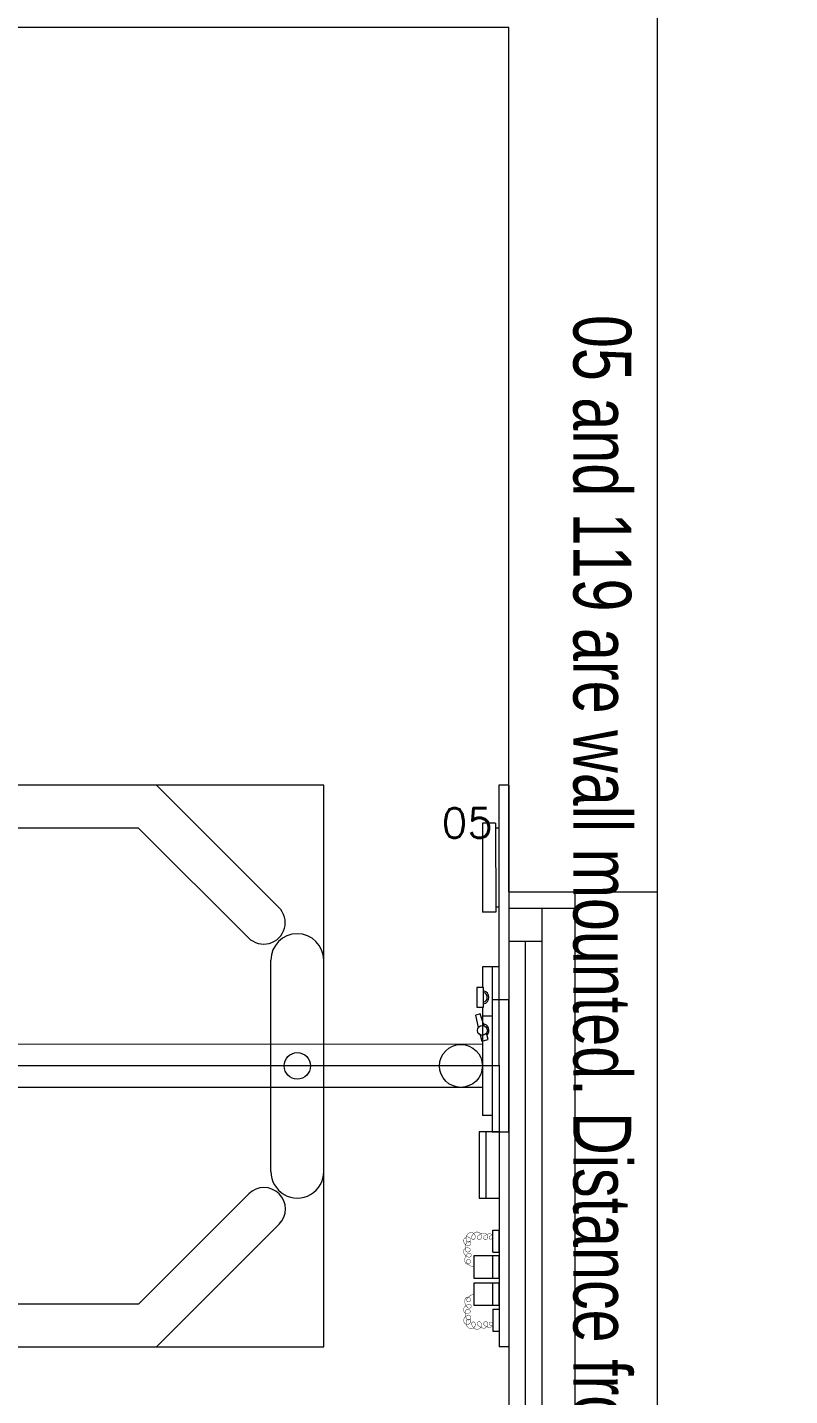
# Model space of a CAD drawing. Header units: metres. Extents: x -18745 to 220762, y -1579758 to -1356048.
# Drawn here: x 174305 to 175458, y -1417350 to -1415279 of the extents above; entities that cross this region are included whole.
import ezdxf

# ---------------------------------------------------------------- set-up
doc = ezdxf.new("R2010")
doc.units = ezdxf.units.M
doc.layers.get('0').update_dxf_attribs({"lineweight": 0})
for name, color, linetype, lineweight in [('A-100 - Copy$0$Aluminum', 8, 'Continuous', 0), ('A-100 - Copy$0$Medical Equipment and Furniture', 8, 'Continuous', 0), ('A-100 - Copy$0$Medical Equipment and Furniture1', 8, 'Continuous', 5), ('A-100 - Copy$0$Proj', 8, 'Continuous', 0), ('A-100 - Copy$0$Walls', 8, 'Continuous', 0)]:
    doc.layers.add(name, color=color, linetype=linetype, lineweight=lineweight)
doc.styles.add('A-100 - Copy$0$list_ghTextstyle', font='romans.shx', dxfattribs={"height": 0.25})
doc.styles.add('A-100 - Copy$0$X3G_ENTITY_257CFD', font='swisscl.ttf', dxfattribs={"height": 200})

# ---------------------------------------------------------------- blocks, each defined once
blk = doc.blocks.new('*X134')
for p, q in [((5, 3), (5, 3)), ((5, 3), (5, 3)), ((5, 3), (5, 3)), ((5, 3), (5, 3)), ((5, 3), (5, 3)), ((5, 3), (5, 3)), ((5, 3), (5, 3)), ((5, 3), (5, 3)), ((5, 3), (5, 3)), ((5, 3), (5, 3)), ((5, 3), (5, 3)), ((5, 3), (5, 3)), ((5, 3), (5, 3)), ((5, 3), (5, 3)), ((5, 3), (5, 3)), ((5, 3), (5, 3)), ((5, 3), (5, 3)), ((5, 3), (5, 3)), ((5, 3), (5, 3)), ((5, 3), (5, 3)), ((5, 3), (5, 3)), ((5, 3), (5, 3)), ((5, 3), (5, 3)), ((5, 3), (5, 3)), ((5, 3), (5, 3)), ((5, 3), (5, 3)), ((5, 3), (5, 3)), ((5, 3), (5, 3)), ((5, 3), (5, 3)), ((5, 3), (5, 3)), ((5, 3), (5, 3)), ((5, 3), (5, 3)), ((5, 3), (5, 3)), ((5, 3), (5, 3)), ((5, 3), (5, 3)), ((5, 3), (5, 3)), ((5, 3), (5, 3)), ((5, 3), (5, 3)), ((5, 3), (5, 3)), ((5, 3), (5, 3)), ((5, 3), (5, 3)), ((5, 3), (5, 3)), ((5, 3), (5, 3)), ((5, 3), (5, 3)), ((5, 3), (5, 3)), ((5, 3), (5, 3)), ((5, 3), (5, 3)), ((5, 3), (5, 3)), ((5, 3), (5, 3)), ((5, 3), (5, 3)), ((5, 3), (5, 3)), ((5, 3), (5, 3)), ((5, 3), (5, 3)), ((5, 3), (5, 3)), ((5, 3), (5, 3)), ((5, 3), (5, 3)), ((5, 3), (5, 3)), ((5, 3), (5, 3)), ((5, 3), (5, 3)), ((5, 3), (5, 3)), ((5, 3), (5, 3)), ((5, 3), (5, 3)), ((5, 3), (5, 3)), ((5, 3), (5, 3)), ((5, 3), (5, 3)), ((5, 3), (5, 3)), ((6, 3), (5, 3)), ((5, 3), (5, 3)), ((6, 3), (5, 3)), ((5, 3), (5, 3)), ((6, 3), (5, 3)), ((5, 3), (5, 3)), ((6, 3), (5, 3)), ((5, 3), (5, 3)), ((5, 3), (5, 3)), ((5, 3), (5, 3)), ((5, 3), (5, 3)), ((5, 3), (5, 3)), ((5, 3), (5, 3)), ((5, 3), (5, 3)), ((5, 3), (5, 3)), ((5, 3), (5, 3)), ((5, 3), (5, 3)), ((5, 3), (5, 3)), ((5, 3), (5, 3)), ((5, 3), (5, 3)), ((5, 3), (5, 3)), ((5, 3), (5, 3)), ((5, 3), (5, 3)), ((5, 3), (5, 3)), ((5, 3), (5, 3)), ((5, 3), (5, 3)), ((5, 3), (5, 3)), ((5, 3), (5, 3)), ((5, 3), (5, 3)), ((5, 3), (5, 3)), ((6, 3), (6, 3)), ((6, 3), (6, 3)), ((6, 3), (6, 3)), ((6, 3), (6, 3)), ((6, 3), (6, 3)), ((6, 3), (6, 3)), ((6, 3), (6, 3)), ((6, 3), (6, 3)), ((6, 3), (6, 3)), ((6, 3), (6, 3)), ((6, 3), (6, 3)), ((6, 3), (6, 3)), ((6, 3), (6, 3)), ((6, 3), (6, 3)), ((6, 3), (6, 3)), ((6, 3), (6, 3)), ((6, 3), (6, 3)), ((6, 3), (6, 3)), ((6, 3), (6, 3)), ((6, 3), (6, 3)), ((6, 3), (6, 3)), ((6, 3), (6, 3)), ((6, 3), (6, 3)), ((6, 3), (6, 3)), ((6, 3), (6, 3)), ((6, 3), (6, 3)), ((6, 3), (6, 3)), ((6, 3), (6, 3)), ((6, 3), (6, 3)), ((6, 3), (6, 3)), ((6, 3), (6, 3)), ((6, 3), (6, 3)), ((6, 3), (6, 3)), ((6, 3), (6, 3)), ((6, 3), (6, 3)), ((6, 3), (6, 3)), ((6, 3), (6, 3)), ((6, 3), (6, 3)), ((6, 3), (6, 3)), ((6, 3), (6, 3)), ((6, 3), (6, 3)), ((6, 3), (6, 3)), ((6, 3), (6, 3)), ((6, 3), (6, 3)), ((6, 3), (6, 3)), ((6, 3), (6, 3)), ((6, 3), (6, 3)), ((6, 3), (6, 3)), ((6, 3), (6, 3)), ((6, 3), (6, 3)), ((6, 3), (6, 3)), ((6, 3), (6, 3)), ((6, 3), (6, 3)), ((6, 3), (6, 3)), ((6, 3), (6, 3)), ((6, 3), (6, 3)), ((6, 3), (6, 3)), ((6, 3), (6, 3)), ((6, 3), (6, 3)), ((6, 3), (6, 3)), ((6, 3), (6, 3)), ((6, 3), (6, 3)), ((6, 3), (6, 3)), ((6, 3), (6, 3)), ((6, 3), (6, 3)), ((6, 3), (6, 3)), ((6, 3), (6, 3)), ((6, 3), (6, 3)), ((6, 3), (6, 3)), ((6, 3), (6, 3)), ((6, 3), (6, 3)), ((6, 3), (6, 3)), ((6, 3), (6, 3)), ((6, 3), (6, 3)), ((6, 3), (6, 3)), ((6, 3), (6, 3)), ((6, 3), (6, 3)), ((6, 3), (6, 3)), ((6, 3), (6, 3)), ((6, 3), (6, 3)), ((6, 3), (6, 3)), ((6, 3), (6, 3)), ((6, 3), (6, 3)), ((6, 3), (6, 3)), ((6, 3), (6, 3)), ((6, 3), (6, 3)), ((6, 3), (6, 3)), ((6, 3), (6, 3)), ((6, 3), (6, 3)), ((6, 3), (6, 3)), ((6, 3), (6, 3)), ((6, 3), (6, 3)), ((6, 3), (6, 3)), ((6, 3), (6, 3)), ((6, 3), (6, 3)), ((6, 3), (6, 3)), ((6, 3), (6, 3)), ((6, 3), (6, 3)), ((6, 3), (6, 3)), ((6, 3), (6, 3)), ((6, 3), (6, 3)), ((6, 3), (6, 3)), ((6, 3), (6, 3)), ((6, 3), (6, 3)), ((6, 3), (6, 3)), ((6, 3), (6, 3)), ((6, 3), (6, 3)), ((6, 3), (6, 3)), ((6, 3), (6, 3)), ((6, 3), (6, 3)), ((6, 3), (6, 3)), ((6, 3), (6, 3)), ((6, 3), (6, 3)), ((6, 3), (6, 3)), ((6, 3), (6, 3)), ((6, 3), (6, 3)), ((6, 3), (6, 3)), ((6, 3), (6, 3)), ((6, 3), (6, 3)), ((6, 3), (6, 3)), ((6, 3), (6, 3)), ((6, 3), (6, 3)), ((6, 3), (6, 3)), ((6, 3), (6, 3)), ((6, 3), (6, 3)), ((6, 3), (6, 3)), ((6, 3), (6, 3)), ((6, 3), (6, 3)), ((6, 3), (6, 3)), ((6, 3), (6, 3)), ((6, 3), (6, 3)), ((6, 3), (6, 3)), ((6, 3), (6, 3)), ((6, 3), (6, 3)), ((6, 3), (6, 3)), ((6, 3), (6, 3)), ((6, 3), (6, 3)), ((6, 3), (6, 3)), ((6, 3), (6, 3)), ((6, 3), (6, 3)), ((6, 3), (6, 3)), ((6, 3), (6, 3)), ((6, 3), (6, 3)), ((6, 3), (6, 3)), ((6, 3), (6, 3)), ((6, 3), (6, 3)), ((6, 3), (6, 3)), ((6, 3), (6, 3)), ((6, 3), (6, 3)), ((6, 3), (6, 3)), ((6, 3), (6, 3)), ((6, 3), (6, 3)), ((6, 3), (6, 3)), ((6, 3), (6, 3)), ((6, 3), (6, 3)), ((6, 3), (6, 3)), ((6, 3), (6, 3)), ((6, 3), (6, 3)), ((6, 3), (6, 3)), ((6, 3), (6, 3)), ((6, 3), (6, 3)), ((6, 3), (6, 3)), ((6, 3), (6, 3)), ((6, 3), (6, 3)), ((6, 3), (6, 3)), ((6, 3), (6, 3)), ((6, 3), (6, 3)), ((6, 3), (6, 3)), ((6, 3), (6, 3)), ((6, 3), (6, 3)), ((6, 3), (6, 3)), ((6, 3), (6, 3)), ((6, 3), (6, 3)), ((6, 3), (6, 3)), ((6, 3), (6, 3)), ((6, 3), (6, 3)), ((6, 3), (6, 3)), ((6, 3), (6, 3)), ((6, 3), (6, 3)), ((6, 3), (6, 3)), ((6, 3), (6, 3)), ((6, 3), (6, 3)), ((6, 3), (6, 3)), ((6, 3), (6, 3)), ((6, 3), (6, 3)), ((6, 3), (6, 3)), ((6, 3), (6, 3)), ((6, 3), (6, 3)), ((6, 3), (6, 3)), ((6, 3), (6, 3)), ((6, 3), (6, 3)), ((6, 3), (6, 3)), ((6, 3), (6, 3)), ((6, 3), (6, 3)), ((6, 3), (6, 3)), ((6, 3), (6, 3)), ((6, 3), (6, 3)), ((6, 3), (6, 3)), ((6, 3), (6, 3)), ((6, 3), (6, 3)), ((6, 3), (6, 3)), ((6, 3), (6, 3)), ((6, 3), (6, 3)), ((6, 3), (6, 3)), ((6, 3), (5, 3)), ((6, 3), (5, 3)), ((6, 3), (5, 3)), ((6, 3), (5, 3)), ((6, 3), (5, 3)), ((6, 3), (6, 3)), ((6, 3), (6, 3)), ((6, 3), (6, 3)), ((6, 3), (6, 3)), ((6, 3), (6, 3)), ((6, 3), (6, 3)), ((6, 3), (6, 3)), ((6, 3), (6, 3)), ((6, 3), (6, 3)), ((6, 3), (6, 3)), ((6, 3), (6, 3)), ((6, 3), (6, 3)), ((6, 3), (6, 3)), ((6, 3), (6, 3)), ((6, 3), (6, 3)), ((6, 3), (6, 3)), ((6, 3), (6, 3)), ((6, 3), (6, 3)), ((6, 3), (6, 3)), ((6, 3), (6, 3)), ((6, 3), (6, 3)), ((6, 3), (6, 3)), ((6, 3), (6, 3)), ((6, 3), (6, 3)), ((6, 3), (6, 3)), ((6, 3), (6, 3)), ((6, 3), (6, 3)), ((6, 3), (6, 3)), ((6, 3), (6, 3)), ((6, 3), (6, 3)), ((6, 3), (6, 3)), ((6, 3), (6, 3)), ((6, 3), (6, 3)), ((6, 3), (6, 3)), ((6, 3), (6, 3)), ((6, 3), (6, 3)), ((6, 3), (6, 3)), ((6, 3), (6, 3)), ((6, 3), (6, 3)), ((6, 3), (6, 3)), ((6, 3), (6, 3)), ((6, 3), (6, 3)), ((6, 3), (6, 3)), ((6, 3), (6, 3)), ((6, 3), (6, 3)), ((6, 3), (6, 3)), ((6, 3), (6, 3)), ((6, 3), (6, 3)), ((6, 3), (6, 3)), ((6, 3), (6, 3)), ((6, 3), (6, 3)), ((6, 3), (6, 3)), ((6, 3), (6, 3)), ((6, 3), (6, 3)), ((6, 3), (6, 3)), ((6, 3), (6, 3)), ((6, 3), (6, 3)), ((6, 3), (6, 3)), ((6, 3), (6, 3)), ((6, 3), (6, 3)), ((6, 3), (6, 3)), ((6, 3), (6, 3)), ((6, 3), (6, 3)), ((6, 3), (6, 3)), ((6, 3), (6, 3)), ((6, 3), (6, 3)), ((6, 3), (6, 3)), ((6, 3), (6, 3)), ((6, 3), (6, 3)), ((6, 3), (6, 3)), ((6, 3), (6, 3)), ((6, 3), (6, 3)), ((6, 3), (6, 3)), ((6, 3), (6, 3)), ((6, 3), (6, 3)), ((6, 3), (6, 3)), ((6, 3), (6, 3)), ((6, 3), (6, 3)), ((6, 3), (6, 3)), ((6, 3), (6, 3)), ((6, 3), (6, 3)), ((6, 3), (6, 3)), ((6, 3), (6, 3)), ((6, 3), (6, 3)), ((6, 3), (6, 3)), ((6, 3), (6, 3)), ((6, 3), (6, 3)), ((6, 3), (6, 3)), ((6, 3), (6, 3)), ((6, 3), (6, 3)), ((6, 3), (6, 3)), ((6, 3), (6, 3)), ((6, 3), (6, 3)), ((6, 3), (6, 3)), ((6, 3), (6, 3)), ((6, 3), (6, 3)), ((6, 3), (6, 3)), ((6, 3), (6, 3)), ((6, 3), (6, 3)), ((6, 3), (6, 3)), ((6, 3), (6, 3)), ((6, 3), (6, 3)), ((6, 3), (6, 3)), ((6, 3), (6, 3)), ((6, 3), (6, 3)), ((6, 3), (6, 3)), ((6, 3), (6, 3)), ((6, 3), (6, 3)), ((6, 3), (6, 3)), ((6, 3), (6, 3)), ((6, 3), (6, 3)), ((6, 3), (6, 3)), ((6, 3), (6, 3)), ((6, 3), (6, 3)), ((6, 3), (6, 3)), ((6, 3), (6, 3)), ((6, 3), (6, 3)), ((6, 3), (6, 3)), ((6, 3), (6, 3)), ((6, 3), (6, 3)), ((6, 3), (6, 3)), ((6, 3), (6, 3)), ((6, 3), (6, 3)), ((6, 3), (6, 3)), ((6, 3), (6, 3)), ((6, 3), (6, 3)), ((6, 3), (6, 3)), ((6, 3), (6, 3)), ((6, 3), (6, 3)), ((6, 3), (6, 3)), ((6, 3), (6, 3)), ((6, 3), (6, 3)), ((6, 3), (6, 3)), ((6, 3), (6, 3)), ((6, 3), (6, 3)), ((6, 3), (6, 3)), ((6, 3), (6, 3)), ((6, 3), (6, 3)), ((6, 3), (6, 3)), ((6, 3), (6, 3)), ((6, 3), (6, 3)), ((6, 3), (6, 3)), ((6, 3), (6, 3)), ((6, 3), (6, 3)), ((6, 3), (6, 3)), ((6, 3), (6, 3)), ((6, 3), (6, 3)), ((6, 3), (6, 3)), ((6, 3), (6, 3)), ((6, 3), (6, 3)), ((6, 3), (6, 3)), ((6, 3), (6, 3)), ((6, 3), (6, 3)), ((6, 3), (6, 3)), ((6, 3), (6, 3)), ((6, 3), (6, 3)), ((6, 3), (6, 3)), ((6, 3), (6, 3)), ((6, 3), (6, 3)), ((6, 3), (6, 3)), ((6, 3), (6, 3)), ((6, 3), (6, 3)), ((6, 3), (6, 3)), ((6, 3), (6, 3)), ((6, 3), (6, 3)), ((6, 3), (6, 3)), ((6, 3), (6, 3)), ((6, 3), (6, 3)), ((6, 3), (6, 3)), ((6, 3), (6, 3)), ((6, 3), (6, 3)), ((6, 3), (6, 3)), ((6, 3), (6, 3)), ((6, 3), (6, 3)), ((6, 3), (6, 3)), ((6, 3), (6, 3)), ((6, 3), (6, 3)), ((6, 3), (6, 3)), ((6, 3), (6, 3)), ((6, 3), (6, 3)), ((6, 3), (6, 3)), ((6, 3), (6, 3)), ((6, 3), (6, 3)), ((6, 3), (6, 3)), ((6, 3), (6, 3)), ((6, 3), (6, 3)), ((6, 3), (6, 3)), ((6, 3), (6, 3)), ((6, 3), (6, 3)), ((6, 3), (6, 3)), ((6, 3), (6, 3)), ((6, 3), (6, 3)), ((6, 3), (6, 3)), ((6, 3), (6, 3)), ((6, 3), (6, 3)), ((6, 3), (6, 3)), ((6, 3), (6, 3)), ((6, 3), (6, 3)), ((6, 3), (6, 3)), ((6, 3), (6, 3)), ((6, 3), (6, 3)), ((6, 3), (6, 3)), ((6, 3), (6, 3)), ((6, 3), (6, 3)), ((6, 3), (6, 3)), ((6, 3), (6, 3)), ((6, 3), (6, 3)), ((6, 3), (6, 3)), ((6, 3), (6, 3)), ((6, 3), (6, 3)), ((6, 3), (6, 3)), ((6, 3), (6, 3)), ((6, 3), (6, 3)), ((6, 3), (6, 3)), ((6, 3), (6, 3)), ((6, 3), (6, 3)), ((6, 3), (6, 3)), ((6, 3), (6, 3)), ((6, 3), (6, 3)), ((6, 3), (6, 3)), ((6, 3), (6, 3)), ((6, 3), (6, 3)), ((6, 3), (6, 3)), ((6, 3), (6, 3)), ((6, 3), (6, 3)), ((6, 3), (6, 3)), ((6, 3), (6, 3)), ((6, 3), (6, 3)), ((6, 3), (6, 3)), ((6, 3), (6, 3)), ((6, 3), (6, 3)), ((6, 3), (6, 3)), ((6, 3), (6, 3)), ((6, 3), (6, 3)), ((6, 3), (6, 3)), ((6, 3), (6, 3)), ((6, 3), (6, 3)), ((6, 3), (6, 3)), ((6, 3), (6, 3)), ((6, 3), (6, 3)), ((6, 3), (6, 3)), ((6, 3), (6, 3)), ((6, 3), (6, 3)), ((6, 3), (6, 3)), ((6, 3), (6, 3)), ((6, 3), (6, 3)), ((6, 3), (6, 3)), ((6, 3), (6, 3)), ((6, 3), (6, 3)), ((6, 3), (6, 3)), ((6, 3), (6, 3)), ((6, 3), (6, 3)), ((6, 3), (6, 3)), ((6, 3), (6, 3)), ((6, 3), (6, 3)), ((6, 3), (6, 3)), ((6, 3), (6, 3)), ((6, 3), (6, 3)), ((6, 3), (6, 3)), ((6, 3), (6, 3)), ((6, 3), (6, 3)), ((6, 3), (6, 3)), ((6, 3), (6, 3)), ((6, 3), (6, 3)), ((6, 3), (6, 3)), ((6, 3), (6, 3)), ((6, 3), (6, 3)), ((6, 3), (6, 3)), ((6, 3), (6, 3)), ((6, 3), (6, 3)), ((6, 3), (6, 3)), ((6, 3), (6, 3)), ((6, 3), (6, 3)), ((6, 3), (6, 3)), ((6, 3), (6, 3)), ((6, 3), (6, 3)), ((6, 3), (6, 3)), ((6, 3), (6, 3)), ((6, 3), (6, 3)), ((6, 3), (6, 3)), ((6, 3), (6, 3)), ((6, 3), (6, 3)), ((6, 3), (6, 3)), ((6, 3), (6, 3)), ((6, 3), (6, 3)), ((6, 3), (6, 3)), ((6, 3), (6, 3)), ((6, 3), (6, 3)), ((6, 3), (6, 3)), ((6, 3), (6, 3)), ((6, 3), (6, 3)), ((6, 3), (6, 3)), ((6, 3), (6, 3)), ((6, 3), (6, 3)), ((6, 3), (6, 3)), ((6, 3), (6, 3)), ((6, 3), (6, 3)), ((6, 3), (6, 3)), ((6, 3), (6, 3)), ((6, 3), (6, 3)), ((6, 3), (6, 3)), ((6, 3), (6, 3)), ((6, 3), (6, 3)), ((6, 3), (6, 3)), ((6, 3), (6, 3)), ((6, 3), (6, 3)), ((6, 3), (6, 3)), ((6, 3), (6, 3)), ((6, 3), (6, 3)), ((6, 3), (6, 3)), ((6, 3), (6, 3)), ((6, 3), (6, 3)), ((6, 3), (6, 3)), ((6, 3), (6, 3)), ((6, 3), (6, 3)), ((6, 3), (6, 3)), ((6, 3), (6, 3))]:
    blk.add_line(p, q)
blk = doc.blocks.new('*X135')
for p, q in [((13, 1), (13, 1)), ((13, 1), (13, 1)), ((13, 1), (13, 1)), ((13, 1), (13, 1)), ((13, 1), (13, 1)), ((13, 1), (13, 1)), ((13, 1), (13, 1)), ((13, 1), (13, 1)), ((13, 1), (13, 1)), ((13, 1), (13, 1)), ((13, 1), (13, 1)), ((13, 1), (13, 1)), ((13, 1), (13, 1)), ((13, 1), (13, 1)), ((13, 1), (13, 1)), ((13, 1), (14, 1)), ((13, 1), (14, 1)), ((13, 1), (14, 1)), ((13, 1), (13, 1)), ((13, 1), (13, 1)), ((13, 1), (13, 1)), ((13, 1), (13, 1)), ((13, 1), (13, 1)), ((13, 1), (13, 1)), ((13, 1), (13, 1)), ((13, 1), (13, 1)), ((13, 1), (13, 1)), ((13, 1), (13, 1)), ((13, 1), (13, 1)), ((13, 1), (13, 1)), ((13, 1), (13, 1)), ((13, 1), (13, 1)), ((13, 1), (13, 1)), ((13, 1), (13, 1)), ((13, 1), (13, 1)), ((13, 1), (13, 1)), ((13, 1), (13, 1)), ((13, 1), (13, 1)), ((13, 1), (13, 1)), ((13, 1), (13, 1)), ((13, 1), (13, 1)), ((13, 1), (13, 1)), ((13, 1), (13, 1)), ((13, 1), (13, 1)), ((13, 1), (13, 1)), ((13, 1), (13, 1)), ((13, 1), (13, 1)), ((13, 1), (13, 1)), ((13, 1), (13, 1)), ((13, 1), (13, 1)), ((13, 1), (13, 1)), ((13, 1), (13, 1)), ((13, 1), (13, 1)), ((13, 1), (13, 1)), ((13, 1), (13, 1)), ((13, 1), (13, 1)), ((13, 1), (13, 1)), ((13, 1), (13, 1)), ((13, 1), (13, 1)), ((13, 1), (13, 1)), ((13, 1), (13, 1)), ((13, 1), (13, 1)), ((13, 1), (13, 1)), ((13, 1), (13, 1)), ((13, 1), (13, 1)), ((13, 1), (13, 1)), ((13, 1), (13, 1)), ((13, 1), (13, 1)), ((13, 1), (13, 1)), ((13, 1), (13, 1)), ((13, 1), (13, 1)), ((13, 1), (13, 1)), ((13, 1), (13, 1)), ((13, 1), (13, 1)), ((13, 1), (13, 1)), ((13, 1), (13, 1)), ((13, 1), (13, 1)), ((13, 1), (13, 1)), ((13, 1), (13, 1)), ((13, 1), (13, 1)), ((13, 1), (13, 1)), ((13, 1), (13, 1)), ((13, 1), (13, 1)), ((13, 1), (13, 1)), ((13, 1), (13, 1)), ((13, 1), (13, 1)), ((13, 1), (13, 1)), ((13, 1), (13, 1)), ((13, 1), (13, 1)), ((13, 1), (13, 1)), ((13, 1), (13, 1)), ((13, 1), (13, 1)), ((13, 1), (13, 1)), ((13, 1), (13, 1)), ((13, 1), (13, 1)), ((13, 1), (13, 1)), ((13, 1), (13, 1)), ((13, 1), (13, 1)), ((13, 1), (13, 1)), ((13, 1), (13, 1)), ((13, 1), (13, 1)), ((13, 1), (13, 1)), ((13, 1), (13, 1)), ((13, 1), (13, 1)), ((13, 1), (13, 1)), ((13, 1), (13, 1)), ((13, 1), (13, 1)), ((13, 1), (13, 1)), ((13, 1), (13, 1)), ((13, 1), (13, 1)), ((13, 1), (13, 1)), ((13, 1), (13, 1)), ((13, 1), (13, 1)), ((13, 1), (13, 1)), ((13, 1), (13, 1)), ((13, 1), (13, 1)), ((13, 1), (13, 1)), ((13, 1), (13, 1)), ((13, 1), (13, 1)), ((13, 1), (13, 1)), ((13, 1), (13, 1)), ((13, 1), (13, 1)), ((13, 1), (13, 1)), ((13, 1), (14, 1)), ((13, 0), (13, 0)), ((13, 0), (13, 0)), ((13, 0), (13, 0)), ((13, 0), (13, 0)), ((13, 0), (13, 0)), ((13, 0), (13, 0)), ((13, 0), (13, 0)), ((13, 0), (13, 0)), ((13, 0), (13, 0)), ((13, 0), (13, 0)), ((13, 0), (13, 0)), ((13, 0), (13, 0)), ((13, 0), (13, 0)), ((13, 0), (13, 0)), ((13, 0), (13, 0)), ((13, 0), (13, 0)), ((13, 0), (13, 0)), ((13, 0), (13, 0)), ((13, 0), (13, 0)), ((13, 0), (13, 0)), ((13, 0), (13, 0)), ((13, 0), (13, 0)), ((13, 0), (13, 0)), ((13, 0), (13, 0)), ((13, 0), (13, 0)), ((13, 0), (13, 0)), ((13, 0), (13, 0)), ((13, 0), (13, 0)), ((13, 0), (13, 0)), ((13, 0), (13, 0)), ((13, 0), (13, 0)), ((13, 0), (13, 0)), ((13, 0), (13, 0)), ((13, 0), (13, 0)), ((13, 0), (13, 0)), ((13, 0), (13, 0)), ((13, 0), (13, 0)), ((13, 0), (13, 0)), ((13, 0), (13, 0)), ((13, 0), (13, 0)), ((13, 0), (13, 0)), ((13, 0), (13, 0)), ((13, 0), (13, 0)), ((13, 0), (13, 0)), ((13, 0), (13, 0)), ((13, 0), (13, 0)), ((13, 0), (13, 0)), ((13, 0), (13, 0)), ((13, 0), (14, 0)), ((13, 0), (14, 0)), ((13, 0), (13, 0)), ((13, 0), (14, 0)), ((14, 1), (14, 1)), ((14, 1), (14, 1)), ((14, 1), (14, 1)), ((14, 1), (14, 1)), ((14, 1), (14, 1)), ((14, 1), (14, 1)), ((14, 1), (14, 1)), ((14, 1), (14, 1)), ((14, 1), (14, 1)), ((14, 1), (14, 1)), ((14, 1), (14, 1)), ((14, 1), (14, 1)), ((14, 1), (14, 1)), ((14, 1), (14, 1)), ((14, 1), (14, 1)), ((14, 1), (14, 1)), ((14, 1), (14, 1)), ((14, 1), (14, 1)), ((14, 1), (14, 1)), ((14, 1), (14, 1)), ((14, 1), (14, 1)), ((14, 1), (14, 1)), ((14, 1), (14, 1)), ((14, 1), (14, 1)), ((14, 1), (14, 1)), ((14, 1), (14, 1)), ((14, 1), (14, 1)), ((14, 1), (14, 1)), ((14, 1), (14, 1)), ((14, 1), (14, 1)), ((14, 1), (14, 1)), ((14, 1), (14, 1)), ((14, 1), (14, 1)), ((14, 1), (14, 1)), ((14, 1), (14, 1)), ((14, 1), (14, 1)), ((14, 1), (14, 1)), ((14, 1), (14, 1)), ((14, 1), (14, 1)), ((14, 1), (14, 1)), ((14, 1), (14, 1)), ((14, 1), (14, 1)), ((14, 1), (14, 1)), ((14, 1), (14, 1)), ((14, 1), (14, 1)), ((14, 1), (14, 1)), ((14, 1), (14, 1)), ((14, 1), (14, 1)), ((14, 1), (14, 1)), ((14, 1), (14, 1)), ((14, 1), (14, 1)), ((14, 1), (14, 1)), ((14, 1), (14, 1)), ((14, 1), (14, 1)), ((14, 1), (14, 1)), ((14, 1), (14, 1)), ((14, 1), (14, 1)), ((14, 1), (14, 1)), ((14, 1), (14, 1)), ((14, 1), (14, 1)), ((14, 1), (14, 1)), ((14, 1), (14, 1)), ((14, 1), (14, 1)), ((14, 1), (14, 1)), ((14, 1), (14, 1)), ((14, 1), (14, 1)), ((14, 1), (14, 1)), ((14, 1), (14, 1)), ((14, 1), (14, 1)), ((14, 1), (14, 1)), ((14, 1), (14, 1)), ((14, 1), (14, 1)), ((14, 1), (14, 1)), ((14, 1), (14, 1)), ((14, 1), (14, 1)), ((14, 1), (14, 1)), ((14, 1), (14, 1)), ((14, 1), (14, 1)), ((14, 1), (14, 1)), ((14, 1), (14, 1)), ((14, 1), (14, 1)), ((14, 1), (14, 1)), ((14, 1), (14, 1)), ((14, 1), (14, 1)), ((14, 1), (14, 1)), ((14, 1), (14, 1)), ((14, 1), (14, 1)), ((14, 1), (14, 1)), ((14, 1), (14, 1)), ((14, 1), (14, 1)), ((14, 1), (14, 1)), ((14, 1), (14, 1)), ((14, 1), (14, 1)), ((14, 1), (14, 1)), ((14, 0), (14, 0)), ((14, 0), (14, 0)), ((14, 0), (14, 0)), ((14, 0), (14, 0)), ((14, 0), (14, 0)), ((14, 0), (14, 0)), ((14, 0), (14, 0)), ((14, 0), (14, 0)), ((14, 0), (14, 0)), ((14, 0), (14, 0)), ((14, 0), (14, 0)), ((14, 0), (14, 0)), ((14, 0), (14, 0)), ((14, 0), (14, 0)), ((14, 0), (14, 0)), ((14, 0), (14, 0)), ((14, 0), (14, 0)), ((14, 0), (14, 0)), ((14, 0), (14, 0)), ((14, 0), (14, 0)), ((14, 0), (14, 0)), ((14, 0), (14, 0)), ((14, 0), (14, 0)), ((14, 0), (14, 0)), ((14, 0), (14, 0)), ((14, 0), (14, 0)), ((14, 0), (14, 0)), ((14, 0), (14, 0)), ((14, 0), (14, 0)), ((14, 0), (14, 0)), ((14, 0), (14, 0)), ((14, 0), (14, 0)), ((14, 0), (14, 0)), ((14, 0), (14, 0)), ((14, 0), (14, 0)), ((14, 0), (14, 0)), ((14, 0), (14, 0)), ((14, 0), (14, 0)), ((14, 0), (14, 0)), ((14, 0), (14, 0)), ((14, 0), (14, 0)), ((14, 0), (14, 0)), ((14, 0), (14, 0)), ((14, 0), (14, 0)), ((14, 0), (14, 0)), ((14, 0), (14, 0)), ((14, 0), (14, 0)), ((14, 0), (14, 0)), ((13, 0), (13, 0)), ((13, 0), (14, 0)), ((13, 0), (13, 0)), ((13, 0), (14, 0)), ((13, 0), (13, 0)), ((13, 0), (14, 0)), ((13, 0), (13, 0)), ((13, 0), (13, 0)), ((13, 0), (13, 0)), ((13, 0), (13, 0)), ((13, 0), (14, 0)), ((13, 0), (13, 0)), ((13, 0), (14, 0)), ((13, 0), (13, 0)), ((13, 0), (14, 0)), ((13, 0), (13, 0)), ((13, 0), (14, 0)), ((13, 0), (13, 0)), ((13, 0), (14, 0)), ((13, 0), (13, 0)), ((13, 0), (14, 0)), ((13, 0), (13, 0)), ((13, 0), (14, 0)), ((13, 0), (13, 0)), ((13, 0), (13, 0)), ((13, 0), (13, 0)), ((13, 0), (14, 0)), ((13, 0), (13, 0)), ((13, 0), (14, 0)), ((13, 0), (13, 0)), ((13, 0), (14, 0)), ((13, 0), (13, 0)), ((13, 0), (14, 0)), ((13, 0), (13, 0)), ((13, 0), (13, 0)), ((13, 0), (13, 0)), ((13, 0), (13, 0)), ((13, 0), (13, 0)), ((13, 0), (13, 0)), ((13, 0), (13, 0)), ((13, 0), (13, 0)), ((13, 0), (13, 0)), ((13, 0), (13, 0)), ((13, 0), (13, 0)), ((13, 0), (13, 0)), ((13, 0), (13, 0)), ((13, 0), (13, 0)), ((13, 0), (13, 0)), ((13, 0), (13, 0)), ((13, 0), (13, 0)), ((13, 0), (13, 0)), ((13, 0), (13, 0)), ((13, 0), (13, 0)), ((13, 0), (13, 0)), ((13, 0), (13, 0)), ((13, 0), (13, 0)), ((13, 0), (13, 0)), ((13, 0), (13, 0)), ((13, 0), (13, 0)), ((13, 0), (13, 0)), ((13, 0), (13, 0)), ((13, 0), (13, 0)), ((13, 0), (13, 0)), ((13, 0), (13, 0)), ((13, -1), (13, -1)), ((13, -1), (13, -1)), ((13, -1), (13, -1)), ((13, -1), (13, -1)), ((13, -1), (13, -1)), ((13, -1), (14, -1)), ((13, -1), (13, -1)), ((14, 0), (14, 0)), ((14, 0), (14, 0)), ((14, 0), (14, 0)), ((14, 0), (14, 0)), ((14, 0), (14, 0)), ((14, 0), (14, 0)), ((14, 0), (14, 0)), ((14, 0), (14, 0)), ((14, 0), (14, 0)), ((14, 0), (14, 0)), ((14, 0), (14, 0)), ((14, 0), (14, 0)), ((14, 0), (14, 0)), ((14, 0), (14, 0)), ((14, 0), (14, 0)), ((13, 0), (14, 0)), ((14, 0), (14, 0)), ((14, 0), (14, 0)), ((14, 0), (14, 0)), ((14, 0), (14, 0)), ((14, 0), (14, 0)), ((14, 0), (14, 0)), ((14, 0), (14, 0)), ((14, 0), (14, 0)), ((14, 0), (14, 0)), ((14, 0), (14, 0)), ((14, 0), (14, 0)), ((14, 0), (14, 0)), ((14, 0), (14, 0)), ((14, 0), (14, 0)), ((14, 0), (14, 0)), ((14, 0), (14, 0)), ((14, 0), (14, 0)), ((14, 0), (14, 0)), ((14, 0), (14, 0)), ((14, 0), (14, 0)), ((14, 0), (14, 0)), ((14, 0), (14, 0)), ((14, 0), (14, 0)), ((14, 0), (14, 0)), ((14, 0), (14, 0)), ((14, 0), (14, 0)), ((14, 0), (14, 0)), ((14, 0), (14, 0)), ((14, 0), (14, 0)), ((14, 0), (14, 0)), ((14, 0), (14, 0)), ((14, 0), (14, 0)), ((14, 0), (14, 0)), ((14, 0), (14, 0)), ((14, -1), (14, -1)), ((14, -1), (14, -1)), ((14, -1), (14, -1)), ((14, -1), (14, -1)), ((14, -1), (14, -1))]:
    blk.add_line(p, q)
blk = doc.blocks.new('A-100 - Copy$0$HF16786E-P')
at = {"layer": 'A-100 - Copy$0$Medical Equipment and Furniture1'}
for p, q in [((0, 0.425), (-2.14, 0.425)), ((-0.2531, 0.425), (-0.0678, 0.2397)), ((0, -0.425), (0, 0.425)), ((-0.28, 0.36), (-1.86, 0.36)), ((-0.28, 0.36), (-0.1137, 0.1937)), ((-0.08, -0.16), (-0.08, 0.16)), ((-0.1136, -0.1936), (-0.28, -0.36)), ((-0.0676, -0.2396), (-0.2531, -0.425)), ((-1.86, -0.36), (-0.28, -0.36)), ((-2.14, -0.425), (0, -0.425))]:
    blk.add_line(p, q, dxfattribs=at)
for points in [[(0, 0.425), (0, 0.425), (0, 0.425), (0, 0.425), (0, 0.425), (0, 0.425), (0, 0.425), (0, 0.425), (0, 0.425), (0, 0.425), (0, 0.425), (0, 0.425), (0, 0.425), (0, 0.425), (0, 0.425), (0, 0.425), (0, 0.425), (0, 0.425), (0, 0.425), (0, 0.425), (0, 0.425), (0, 0.425), (0, 0.425), (0, 0.425), (0, 0.425), (0, 0.425), (0, 0.425), (0, 0.425), (0, 0.425), (0, 0.425), (0, 0.425), (0, 0.425), (0, 0.425), (0, 0.425), (0, 0.425), (0, 0.425), (0, 0.425), (0, 0.425), (0, 0.425), (0, 0.425), (0, 0.425), (0, 0.425), (0, 0.425), (0, 0.425), (0, 0.425), (0, 0.425), (0, 0.425), (0, 0.425), (0, 0.425), (0, 0.425), (0, 0.425), (0, 0.425), (0, 0.425), (0, 0.425), (0, 0.425), (0, 0.425), (0, 0.425), (0, 0.425), (0, 0.425), (0, 0.425), (0, 0.425), (0, 0.425), (0, 0.425), (0, 0.425), (0, 0.425), (0, 0.425), (0, 0.425), (0, 0.425), (0, 0.425), (0, 0.425), (0, 0.425), (0, 0.425), (0, 0.425), (0, 0.425), (0, 0.425), (0, 0.425), (0, 0.425), (0, 0.425), (0, 0.425), (0, 0.425), (0, 0.425), (0, 0.425), (0, 0.425), (0, 0.425), (0, 0.425), (0, 0.425), (0, 0.425), (0, 0.425), (0, 0.425), (0, 0.425), (0, 0.425), (0, 0.425), (0, 0.425), (0, 0.425), (0, 0.425), (0, 0.425), (0, 0.425), (0, 0.425), (0, 0.425), (0, 0.425), (0, 0.425), (0, 0.425), (0, 0.425), (0, 0.425), (0, 0.425), (0, 0.425), (0, 0.425), (0, 0.425), (0, 0.425), (0, 0.425), (0, 0.425), (0, 0.425), (0, 0.425), (0, 0.425), (0, 0.425), (0, 0.425), (0, 0.425), (0, 0.425), (0, 0.425), (0, 0.425), (0, 0.425), (0, 0.425), (0, 0.425), (0, 0.425), (0, 0.425), (0, 0.425), (0, 0.425), (0, 0.425), (0, 0.425), (0, 0.425), (0, 0.425), (0, 0.425), (0, 0.425), (0, 0.425), (0, 0.425), (0, 0.425), (0, 0.425), (0, 0.425), (0, 0.425), (0, 0.425), (0, 0.425), (0, 0.425), (0, 0.425), (0, 0.425), (0, 0.425), (0, 0.425), (0, 0.425), (0, 0.425), (0, 0.425), (0, 0.425), (0, 0.425), (0, 0.425), (0, 0.425), (0, 0.425), (0, 0.425), (0, 0.425), (0, 0.425), (0, 0.425), (0, 0.425), (0, 0.425), (0, 0.425), (0, 0.425), (0, 0.425), (0, 0.425), (0, 0.425), (0, 0.425), (0, 0.425), (0, 0.425), (0, 0.425), (0, 0.425), (0, 0.425), (0, 0.425), (0, 0.425), (0, 0.425), (0, 0.425), (0, 0.425), (0, 0.425), (0, 0.425), (0, 0.425), (0, 0.425), (0, 0.425), (0, 0.425), (0, 0.425), (0, 0.425), (0, 0.425), (0, 0.425), (0, 0.425), (0, 0.425), (0, 0.425), (0, 0.425), (0, 0.425), (0, 0.425), (0, 0.425), (0, 0.425), (0, 0.425), (0, 0.425), (0, 0.425), (0, 0.425), (0, 0.425), (0, 0.425), (0, 0.425), (0, 0.425), (0, 0.425), (0, 0.425), (0, 0.425), (0, 0.425), (0, 0.425), (0, 0.425), (0, 0.425), (0, 0.425), (0, 0.425), (0, 0.425), (0, 0.425), (0, 0.425), (0, 0.425), (0, 0.425), (0, 0.425), (0, 0.425), (0, 0.425)], [(0, 0.425), (0, 0.425), (0, 0.425), (0, 0.425), (0, 0.425), (0, 0.425), (0, 0.425), (0, 0.425), (0, 0.425), (0, 0.425), (0, 0.425), (0, 0.425), (0, 0.425), (0, 0.425), (0, 0.425), (0, 0.425), (0, 0.425), (0, 0.425), (0, 0.425), (0, 0.425), (0, 0.425), (0, 0.425), (0, 0.425), (0, 0.425), (0, 0.425), (0, 0.425), (0, 0.425), (0, 0.425), (0, 0.425), (0, 0.425), (0, 0.425), (0, 0.425), (0, 0.425), (0, 0.425), (0, 0.425), (0, 0.425), (0, 0.425), (0, 0.425), (0, 0.425), (0, 0.425), (0, 0.425), (0, 0.425), (0, 0.425), (0, 0.425), (0, 0.425), (0, 0.425), (0, 0.425), (0, 0.425), (0, 0.425), (0, 0.425), (0, 0.425), (0, 0.425), (0, 0.425), (0, 0.425), (0, 0.425), (0, 0.425), (0, 0.425), (0, 0.425), (0, 0.425), (0, 0.425), (0, 0.425), (0, 0.425), (0, 0.425), (0, 0.425), (0, 0.425), (0, 0.425), (0, 0.425), (0, 0.425), (0, 0.425), (0, 0.425), (0, 0.425), (0, 0.425), (0, 0.425), (0, 0.425), (0, 0.425), (0, 0.425), (0, 0.425), (0, 0.425), (0, 0.425), (0, 0.425), (0, 0.425), (0, 0.425), (0, 0.425), (0, 0.425), (0, 0.425), (0, 0.425), (0, 0.425), (0, 0.425), (0, 0.425), (0, 0.425), (0, 0.425), (0, 0.425), (0, 0.425), (0, 0.425), (0, 0.425), (0, 0.425), (0, 0.425), (0, 0.425), (0, 0.425), (0, 0.425), (0, 0.425), (0, 0.425), (0, 0.425), (0, 0.425), (0, 0.425), (0, 0.425), (0, 0.425), (0, 0.425), (0, 0.425), (0, 0.425), (0, 0.425), (0, 0.425), (0, 0.425), (0, 0.425), (0, 0.425), (0, 0.425), (0, 0.425), (0, 0.425), (0, 0.425), (0, 0.425), (0, 0.425), (0, 0.425), (0, 0.425), (0, 0.425), (0, 0.425), (0, 0.425), (0, 0.425), (0, 0.425), (0, 0.425), (0, 0.425), (0, 0.425), (0, 0.425), (0, 0.425), (0, 0.425), (0, 0.425), (0, 0.425), (0, 0.425), (0, 0.425), (0, 0.425), (0, 0.425), (0, 0.425), (0, 0.425), (0, 0.425), (0, 0.425), (0, 0.425), (0, 0.425), (0, 0.425), (0, 0.425), (0, 0.425), (0, 0.425), (0, 0.425), (0, 0.425), (0, 0.425), (0, 0.425), (0, 0.425), (0, 0.425), (0, 0.425), (0, 0.425), (0, 0.425), (0, 0.425), (0, 0.425), (0, 0.425), (0, 0.425), (0, 0.425), (0, 0.425), (0, 0.425), (0, 0.425), (0, 0.425), (0, 0.425), (0, 0.425), (0, 0.425), (0, 0.425), (0, 0.425), (0, 0.425), (0, 0.425), (0, 0.425), (0, 0.425), (0, 0.425), (0, 0.425), (0, 0.425), (0, 0.425), (0, 0.425), (0, 0.425), (0, 0.425), (0, 0.425), (0, 0.425), (0, 0.425), (0, 0.425), (0, 0.425), (0, 0.425), (0, 0.425), (0, 0.425), (0, 0.425), (0, 0.425), (0, 0.425), (0, 0.425), (0, 0.425), (0, 0.425), (0, 0.425), (0, 0.425), (0, 0.425), (0, 0.425), (0, 0.425), (0, 0.425), (0, 0.425), (0, 0.425), (0, 0.425), (0, 0.425), (0, 0.425), (0, 0.425), (0, 0.425), (0, 0.425), (0, 0.425), (0, 0.425)], [(0, 0.425), (0, 0.425), (0, 0.425), (0, 0.425), (0, 0.425), (0, 0.425), (0, 0.425), (0, 0.425), (0, 0.425), (0, 0.425), (0, 0.425), (0, 0.425), (0, 0.425), (0, 0.425), (0, 0.425), (0, 0.425), (0, 0.425), (0, 0.425), (0, 0.425), (0, 0.425), (0, 0.425), (0, 0.425), (0, 0.425), (0, 0.425), (0, 0.425), (0, 0.425), (0, 0.425), (0, 0.425), (0, 0.425), (0, 0.425), (0, 0.425), (0, 0.425), (0, 0.425), (0, 0.425), (0, 0.425), (0, 0.425), (0, 0.425), (0, 0.425), (0, 0.425), (0, 0.425), (0, 0.425), (0, 0.425), (0, 0.425), (0, 0.425), (0, 0.425), (0, 0.425), (0, 0.425), (0, 0.425), (0, 0.425), (0, 0.425), (0, 0.425), (0, 0.425), (0, 0.425), (0, 0.425), (0, 0.425), (0, 0.425), (0, 0.425), (0, 0.425), (0, 0.425), (0, 0.425), (0, 0.425), (0, 0.425), (0, 0.425), (0, 0.425), (0, 0.425), (0, 0.425), (0, 0.425), (0, 0.425), (0, 0.425), (0, 0.425), (0, 0.425), (0, 0.425), (0, 0.425), (0, 0.425), (0, 0.425), (0, 0.425), (0, 0.425), (0, 0.425), (0, 0.425), (0, 0.425), (0, 0.425), (0, 0.425), (0, 0.425), (0, 0.425), (0, 0.425), (0, 0.425), (0, 0.425), (0, 0.425), (0, 0.425), (0, 0.425), (0, 0.425), (0, 0.425), (0, 0.425), (0, 0.425), (0, 0.425), (0, 0.425), (0, 0.425), (0, 0.425), (0, 0.425), (0, 0.425), (0, 0.425), (0, 0.425), (0, 0.425), (0, 0.425), (0, 0.425), (0, 0.425), (0, 0.425), (0, 0.425), (0, 0.425), (0, 0.425), (0, 0.425), (0, 0.425), (0, 0.425), (0, 0.425), (0, 0.425), (0, 0.425), (0, 0.425), (0, 0.425), (0, 0.425), (0, 0.425), (0, 0.425), (0, 0.425), (0, 0.425), (0, 0.425), (0, 0.425), (0, 0.425), (0, 0.425), (0, 0.425), (0, 0.425), (0, 0.425), (0, 0.425), (0, 0.425), (0, 0.425), (0, 0.425), (0, 0.425), (0, 0.425), (0, 0.425), (0, 0.425), (0, 0.425), (0, 0.425), (0, 0.425), (0, 0.425), (0, 0.425), (0, 0.425), (0, 0.425), (0, 0.425), (0, 0.425), (0, 0.425), (0, 0.425), (0, 0.425), (0, 0.425), (0, 0.425), (0, 0.425), (0, 0.425), (0, 0.425), (0, 0.425), (0, 0.425), (0, 0.425), (0, 0.425), (0, 0.425), (0, 0.425), (0, 0.425), (0, 0.425), (0, 0.425), (0, 0.425), (0, 0.425), (0, 0.425), (0, 0.425), (0, 0.425), (0, 0.425), (0, 0.425), (0, 0.425), (0, 0.425), (0, 0.425), (0, 0.425), (0, 0.425), (0, 0.425), (0, 0.425), (0, 0.425), (0, 0.425), (0, 0.425), (0, 0.425), (0, 0.425), (0, 0.425), (0, 0.425), (0, 0.425), (0, 0.425), (0, 0.425), (0, 0.425), (0, 0.425), (0, 0.425), (0, 0.425), (0, 0.425), (0, 0.425), (0, 0.425), (0, 0.425), (0, 0.425), (0, 0.425), (0, 0.425), (0, 0.425), (0, 0.425), (0, 0.425), (0, 0.425), (0, 0.425), (0, 0.425), (0, 0.425), (0, 0.425), (0, 0.425), (0, 0.425), (0, 0.425), (0, 0.425), (0, 0.425), (0, 0.425), (0, 0.425), (0, 0.425), (0, 0.425), (0, 0.425), (0, 0.425), (0, 0.425), (0, 0.425), (0, 0.425), (0, 0.425), (0, 0.425), (0, 0.425), (0, 0.425), (0, 0.425), (0, 0.425), (0, 0.425), (0, 0.425), (0, 0.425), (0, 0.425), (0, 0.425), (0, 0.425), (0, 0.425), (0, 0.425), (0, 0.425), (0, 0.425), (0, 0.425), (0, 0.425), (0, 0.425), (0, 0.425), (0, 0.425), (0, 0.425), (0, 0.425), (0, 0.425), (0, 0.425), (0, 0.425), (0, 0.425), (0, 0.425), (0, 0.425), (0, 0.425), (0, 0.425), (0, 0.425), (0, 0.425), (0, 0.425), (0, 0.425), (0, 0.425), (0, 0.425), (0, 0.425), (0, 0.425), (0, 0.425), (0, 0.425), (0, 0.425), (0, 0.425), (0, 0.425), (0, 0.425), (0, 0.425), (0, 0.425), (0, 0.425), (0, 0.425), (0, 0.425), (0, 0.425), (0, 0.425), (0, 0.425), (0, 0.425), (0, 0.425), (0, 0.425)]]:
    blk.add_lwpolyline(points, close=True, dxfattribs=at)
for points in [[(0, 0.425), (0, 0.425), (0, 0.425), (0, 0.425), (0, 0.425), (0, 0.425), (0, 0.425), (0, 0.425), (0, 0.425), (0, 0.425), (0, 0.425), (0, 0.425), (0, 0.425), (0, 0.425), (0, 0.425)], [(0, 0.425), (0, 0.425), (0, 0.425), (0, 0.425), (0, 0.425), (0, 0.425), (0, 0.425), (0, 0.425), (0, 0.425), (0, 0.425), (0, 0.425), (0, 0.425), (0, 0.425), (0, 0.425), (0, 0.425), (0, 0.425), (0, 0.425), (0, 0.425), (0, 0.425), (0, 0.425), (0, 0.425), (0, 0.425), (0, 0.425), (0, 0.425), (0, 0.425), (0, 0.425), (0, 0.425), (0, 0.425), (0, 0.425), (0, 0.425), (0, 0.425), (0, 0.425), (0, 0.425), (0, 0.425), (0, 0.425), (0, 0.425), (0, 0.425), (0, 0.425), (0, 0.425), (0, 0.425), (0, 0.425), (0, 0.425), (0, 0.425), (0, 0.425), (0, 0.425), (0, 0.425), (0, 0.425), (0, 0.425), (0, 0.425), (0, 0.425), (0, 0.425), (0, 0.425), (0, 0.425), (0, 0.425), (0, 0.425), (0, 0.425), (0, 0.425), (0, 0.425), (0, 0.425), (0, 0.425), (0, 0.425), (0, 0.425), (0, 0.425), (0, 0.425), (0, 0.425), (0, 0.425), (0, 0.425), (0, 0.425), (0, 0.425), (0, 0.425), (0, 0.425), (0, 0.425), (0, 0.425), (0, 0.425), (0, 0.425), (0, 0.425), (0, 0.425), (0, 0.425), (0, 0.425), (0, 0.425), (0, 0.425), (0, 0.425), (0, 0.425), (0, 0.425), (0, 0.425), (0, 0.425), (0, 0.425), (0, 0.425), (0, 0.425)], [(0, 0.425), (0, 0.425), (0, 0.425), (0, 0.425), (0, 0.425), (0, 0.425), (0, 0.425), (0, 0.425), (0, 0.425), (0, 0.425), (0, 0.425), (0, 0.425), (0, 0.425), (0, 0.425), (0, 0.425), (0, 0.425), (0, 0.425), (0, 0.425), (0, 0.425), (0, 0.425), (0, 0.425), (0, 0.425), (0, 0.425), (0, 0.425), (0, 0.425), (0, 0.425), (0, 0.425), (0, 0.425), (0, 0.425), (0, 0.425), (0, 0.425), (0, 0.425), (0, 0.425), (0, 0.425), (0, 0.425), (0, 0.425), (0, 0.425), (0, 0.425), (0, 0.425), (0, 0.425), (0, 0.425), (0, 0.425), (0, 0.425), (0, 0.425), (0, 0.425), (0, 0.425), (0, 0.425), (0, 0.425), (0, 0.425), (0, 0.425), (0, 0.425), (0, 0.425), (0, 0.425), (0, 0.425), (0, 0.425), (0, 0.425), (0, 0.425), (0, 0.425), (0, 0.425), (0, 0.425), (0, 0.425), (0, 0.425), (0, 0.425), (0, 0.425), (0, 0.425), (0, 0.425), (0, 0.425), (0, 0.425), (0, 0.425), (0, 0.425), (0, 0.425), (0, 0.425), (0, 0.425), (0, 0.425), (0, 0.425), (0, 0.425), (0, 0.425), (0, 0.425), (0, 0.425), (0, 0.425), (0, 0.425), (0, 0.425), (0, 0.425), (0, 0.425), (0, 0.425), (0, 0.425), (0, 0.425), (0, 0.425), (0, 0.425), (0, 0.425), (0, 0.425), (0, 0.425), (0, 0.425), (0, 0.425), (0, 0.425), (0, 0.425), (0, 0.425), (0, 0.425), (0, 0.425), (0, 0.425), (0, 0.425), (0, 0.425), (0, 0.425), (0, 0.425), (0, 0.425), (0, 0.425), (0, 0.425), (0, 0.425), (0, 0.425), (0, 0.425), (0, 0.425)], [(0, 0.425), (0, 0.425), (0, 0.425), (0, 0.425), (0, 0.425), (0, 0.425), (0, 0.425), (0, 0.425), (0, 0.425), (0, 0.425), (0, 0.425), (0, 0.425), (0, 0.425), (0, 0.425), (0, 0.425), (0, 0.425), (0, 0.425), (0, 0.425), (0, 0.425), (0, 0.425), (0, 0.425), (0, 0.425), (0, 0.425), (0, 0.425), (0, 0.425), (0, 0.425), (0, 0.425), (0, 0.425), (0, 0.425), (0, 0.425), (0, 0.425), (0, 0.425), (0, 0.425), (0, 0.425), (0, 0.425), (0, 0.425), (0, 0.425), (0, 0.425), (0, 0.425), (0, 0.425), (0, 0.425), (0, 0.425), (0, 0.425), (0, 0.425), (0, 0.425), (0, 0.425), (0, 0.425), (0, 0.425), (0, 0.425), (0, 0.425), (0, 0.425), (0, 0.425), (0, 0.425), (0, 0.425)], [(0, 0.425), (0, 0.425), (0, 0.425), (0, 0.425), (0, 0.425), (0, 0.425), (0, 0.425), (0, 0.425), (0, 0.425), (0, 0.425), (0, 0.425), (0, 0.425), (0, 0.425), (0, 0.425), (0, 0.425), (0, 0.425), (0, 0.425)], [(0, 0.425), (0, 0.425), (0, 0.425), (0, 0.425), (0, 0.425), (0, 0.425), (0, 0.425), (0, 0.425), (0, 0.425), (0, 0.425)], [(0, 0.425), (0, 0.425), (0, 0.425), (0, 0.425), (0, 0.425), (0, 0.425), (0, 0.425), (0, 0.425), (0, 0.425), (0, 0.425)], [(0, 0.425), (0, 0.425), (0, 0.425), (0, 0.425), (0, 0.425), (0, 0.425), (0, 0.425)], [(0, 0.425), (0, 0.425), (0, 0.425), (0, 0.425), (0, 0.425), (0, 0.425), (0, 0.425), (0, 0.425), (0, 0.425), (0, 0.425), (0, 0.425), (0, 0.425)], [(0, 0.425), (0, 0.425), (0, 0.425), (0, 0.425), (0, 0.425), (0, 0.425), (0, 0.425)], [(0, 0.425), (0, 0.425), (0, 0.425), (0, 0.425), (0, 0.425), (0, 0.425), (0, 0.425), (0, 0.425), (0, 0.425), (0, 0.425)], [(0, 0.425), (0, 0.425), (0, 0.425), (0, 0.425), (0, 0.425), (0, 0.425), (0, 0.425), (0, 0.425)], [(0, 0.425), (0, 0.425), (0, 0.425), (0, 0.425), (0, 0.425), (0, 0.425), (0, 0.425), (0, 0.425), (0, 0.425), (0, 0.425), (0, 0.425), (0, 0.425), (0, 0.425), (0, 0.425), (0, 0.425), (0, 0.425), (0, 0.425), (0, 0.425)], [(0, 0.425), (0, 0.425), (0, 0.425), (0, 0.425), (0, 0.425), (0, 0.425), (0, 0.425), (0, 0.425), (0, 0.425), (0, 0.425)], [(0, 0.425), (0, 0.425), (0, 0.425), (0, 0.425), (0, 0.425), (0, 0.425), (0, 0.425), (0, 0.425), (0, 0.425)]]:
    blk.add_lwpolyline(points, dxfattribs=at)
blk.add_circle((-0.04, 0), 0.02, dxfattribs=at)
for centre, radius, start, end in [((-0.0908, 0.2167), 0.0325, 225, 45), ((-0.04, 0.16), 0.04, 0, 180), ((-0.04, -0.16), 0.04, 180, 0), ((-0.0906, -0.2166), 0.0325, 315, 135)]:
    blk.add_arc(centre, radius, start, end, dxfattribs=at)
for name, xscale, yscale, zscale in [('*X134', 8.593299999999998e-11, 8.593299999999998e-11, 8.593299999999998e-11), ('*X135', 5.4996e-11, 5.4996e-11, 5.4996e-11)]:
    blk.add_blockref(name, (0, 0.425), dxfattribs=dict(at, xscale=xscale, yscale=yscale, zscale=zscale))
blk = doc.blocks.new('A-100 - Copy$0$ME12276-P')
at = {"extrusion": (1.35123e-06, 7.46508e-18, 1)}
for p, q in [((0.025, -0.1), (0.025, 0.1)), ((0.04, -0.075), (0.04, 0.075)), ((0.04, 0.0325, 0), (0.79, 0.0325, 0)), ((0.04, -0.0325, 0), (0.79, -0.0329, 0))]:
    blk.add_line(p, q, dxfattribs=at)
for p, q in [((0.025, 0.075), (0.04, 0.075)), ((0.0138, 0, 0), (0.9874, 0, 0)), ((0.025, -0.075), (0.04, -0.075))]:
    blk.add_line(p, q)
blk.add_lwpolyline([(0.025, 0.1), (0, 0.1), (0, -0.1), (0.025, -0.1)], close=True)
blk.add_circle((0.0725, 0), 0.0325)
blk = doc.blocks.new('A-100 - Copy$0$K.219.49.84')
at = {"layer": 'A-100 - Copy$0$Medical Equipment and Furniture1', "xscale": 1000, "yscale": 1000, "zscale": 1000}
blk.add_blockref('A-100 - Copy$0$ME12276-P', (96933.1, -4961.7, 0), dxfattribs=at)
blk = doc.blocks.new('A-100 - Copy$0$ME19011A-P')
for p, q in [((-0.425, 0), (0.425, 0)), ((-0.425, 0), (-0.425, -0.015)), ((0.425, 0), (0.425, -0.015)), ((-0.425, -0.015), (0.425, -0.015)), ((-0.3675, -0.0198), (-0.2325, -0.0198)), ((-0.3675, -0.0198), (-0.3675, -0.0399)), ((-0.36, -0.015), (-0.36, -0.0198)), ((-0.24, -0.015), (-0.24, -0.0198)), ((-0.2325, -0.0198), (-0.2325, -0.0399)), ((-0.15, -0.015), (-0.15, -0.04)), ((0, -0.015), (0, -0.04)), ((0.1, -0.015), (0.1, -0.045)), ((0.2, -0.045), (0.2, -0.015)), ((0.2818, -0.015), (0.2484, -0.015)), ((0.2484, -0.0243), (0.2484, -0.015)), ((0.2818, -0.0243), (0.2818, -0.015)), ((0.3211, -0.015), (0.2877, -0.015)), ((0.2877, -0.015), (0.2877, -0.0531)), ((0.3211, -0.0531), (0.3211, -0.015)), ((0.3623, -0.015), (0.3289, -0.015)), ((0.3289, -0.015), (0.3289, -0.0531)), ((0.3623, -0.0531), (0.3623, -0.015)), ((0.3682, -0.0243), (0.3682, -0.015)), ((0.3682, -0.015), (0.4016, -0.015)), ((0.4016, -0.0243), (0.4016, -0.015)), ((-0.3675, -0.0399), (-0.2325, -0.0399)), ((-0.15, -0.025), (0, -0.025)), ((-0.15, -0.04), (-0.1187, -0.04)), ((-0.0887, -0.04), (-0.0637, -0.04)), ((-0.0606, -0.0371), (-0.0787, -0.0432)), ((-0.0402, -0.0312), (-0.0496, -0.0337)), ((-0.047, -0.0434), (-0.0376, -0.0409)), ((-0.0376, -0.0409), (-0.0402, -0.0312)), ((-0.0379, -0.04), (0, -0.04)), ((0.1, -0.035), (0.2, -0.035)), ((0.2818, -0.0243), (0.2484, -0.0243)), ((0.3211, -0.0243), (0.2877, -0.0243)), ((0.3623, -0.0243), (0.3289, -0.0243)), ((0.3682, -0.0243), (0.4016, -0.0243)), ((-0.0787, -0.0432), (-0.077, -0.0497)), ((-0.0582, -0.046), (-0.077, -0.0497)), ((0.1, -0.045), (0.2, -0.045)), ((0.2877, -0.0531), (0.3211, -0.0531)), ((0.3289, -0.0531), (0.3623, -0.0531))]:
    blk.add_line(p, q)
blk.add_lwpolyline([(-0.1187, -0.0482), (-0.0887, -0.0482), (-0.0887, -0.0382), (-0.1187, -0.0382)], close=True)
at = {"const_width": 0.000601}
for points in [[(0.3044, -0.0531, -0.184574), (0.2977, -0.0636, -1.44364), (0.2961, -0.0581, -0.837915), (0.2969, -0.0664, -0.30536), (0.2839, -0.062, -1.584726), (0.2894, -0.0609, -0.253153), (0.2827, -0.0684, -0.874198), (0.2775, -0.0585, -0.915253), (0.2791, -0.0658, -0.223821), (0.2683, -0.0644, -1.703343), (0.272, -0.0597, -0.588962), (0.2621, -0.068, -0.717795), (0.2625, -0.0581, -0.983104), (0.2645, -0.0644, -0.326362), (0.2534, -0.0609, -0.758716), (0.2609, -0.0514, -0.906186), (0.2593, -0.0565, -0.189488), (0.2526, -0.0522, -0.7948), (0.2613, -0.0423, -1.223996), (0.2574, -0.047, -0.072149), (0.2534, -0.0403, -0.645886), (0.2609, -0.0324, -1.366917), (0.2574, -0.0371, -0.078415), (0.2542, -0.0308, -0.723006), (0.2613, -0.0256, -1.105484), (0.2582, -0.0292, -0.221197), (0.2566, -0.0243, -0.221197)], [(0.3456, -0.0531, 0.184574), (0.3523, -0.0636, 1.44364), (0.3539, -0.0581, 0.837915), (0.3531, -0.0664, 0.30536), (0.3661, -0.062, 1.584726), (0.3606, -0.0609, 0.253153), (0.3673, -0.0684, 0.874198), (0.3725, -0.0585, 0.915253), (0.3709, -0.0658, 0.223821), (0.3817, -0.0644, 1.703343), (0.378, -0.0597, 0.588962), (0.3879, -0.068, 0.717795), (0.3875, -0.0581, 0.983104), (0.3855, -0.0644, 0.326362), (0.3966, -0.0609, 0.758716), (0.3891, -0.0514, 0.906186), (0.3907, -0.0565, 0.189488), (0.3974, -0.0522, 0.7948), (0.3887, -0.0423, 1.223996), (0.3926, -0.047, 0.072149), (0.3966, -0.0403, 0.645886), (0.3891, -0.0324, 1.366917), (0.3926, -0.0371, 0.078415), (0.3958, -0.0308, 0.723006), (0.3887, -0.0256, 1.105484), (0.3918, -0.0292, 0.221197), (0.3934, -0.0243, 0.221197)]]:
    blk.add_lwpolyline(points, format="xyb", dxfattribs=at)
blk.add_circle((-0.0537, -0.04), 0.0075)
for centre, radius, start, end in [((-0.1037, -0.04), 0.01, 10.4593, 169.5407), ((-0.1037, -0.04), 0.0075, 14.0075, 165.9925), ((-0.0537, -0.04), 0.01, 45, 180)]:
    blk.add_arc(centre, radius, start, end)
blk = doc.blocks.new('A-100 - Copy$0$M.44.57.64')
at = {"layer": 'A-100 - Copy$0$Medical Equipment and Furniture1', "xscale": 1000.000000000002, "yscale": 1000.000000000002, "zscale": 1000.000000000002, "rotation": 225.9999036123427}
blk.add_blockref('A-100 - Copy$0$ME19011A-P', (-80806.9, 16720.7), dxfattribs=at)
blk = doc.blocks.new('A-100 - Copy')
at = {"layer": 'A-100 - Copy$0$Aluminum'}
for p, q in [((175033.3, -1416587.7, 0), (175033.3, -1418087.7, 0)), ((175133.3, -1416587.7, 0), (175133.3, -1418087.7, 0)), ((175133.3, -1416612.7, 0), (175033.3, -1416612.7, 0)), ((175083.3, -1416612.7, 0), (175083.3, -1418062.7, 0)), ((175083.3, -1416662.7, 0), (175033.3, -1416662.7, 0)), ((175058.3, -1418012.7, 0), (175058.3, -1416662.7, 0))]:
    blk.add_line(p, q, dxfattribs=at)
at = {"layer": 'A-100 - Copy$0$Proj'}
blk.add_line((175258.3, -1418087.7, 0), (175258.3, -1416587.7, 0), dxfattribs=at)
at = {"layer": 'A-100 - Copy$0$Walls'}
for p, q in [((175258.3, -1416587.7, 0), (175258.3, -1415087.7, 0)), ((175033.3, -1415279.2, 0), (169601.2, -1415279.2, 0)), ((175033.3, -1416587.7, 0), (175033.3, -1415279.2, 0)), ((175033.3, -1416587.7, 0), (175258.3, -1416587.7, 0))]:
    blk.add_line(p, q, dxfattribs=at)
at = {"layer": 'A-100 - Copy$0$Medical Equipment and Furniture'}
for name, p, rotation in [('A-100 - Copy$0$M.44.57.64', (244752.9, -1372709, 0), 44.03008370648614), ('A-100 - Copy$0$K.219.49.84', (271966.4, -1421812.6, 0), 180)]:
    blk.add_blockref(name, p, dxfattribs=dict(at, rotation=rotation))
at = {"layer": 'A-100 - Copy$0$Medical Equipment and Furniture', "xscale": 1000, "yscale": 1000, "zscale": 1000, "rotation": 0.01499365941642081}
blk.add_blockref('A-100 - Copy$0$HF16786E-P', (174753.3, -1416850.9, 0), dxfattribs=at)
at = {"layer": 'A-100 - Copy$0$Medical Equipment and Furniture', "insert": (175218.4, -1417212.3, 0), "char_height": 87.473, "width": 3260.537, "attachment_point": 2, "rotation": 270, "style": 'A-100 - Copy$0$X3G_ENTITY_257CFD'}
blk.add_mtext('05 and 119 are wall mounted. Distance from FFL to be provided by supplier', dxfattribs=at)
at = {"layer": 'A-100 - Copy$0$Medical Equipment and Furniture', "insert": (174970.4, -1416460.7, 0), "char_height": 45, "attachment_point": 2, "rotation": 0.03, "style": 'A-100 - Copy$0$list_ghTextstyle'}
blk.add_mtext('05', dxfattribs=at)

msp = doc.modelspace()

# ---------------------------------------------------------------- block references
msp.add_blockref('A-100 - Copy', (0, 0))

doc.saveas('drawing.dxf')
